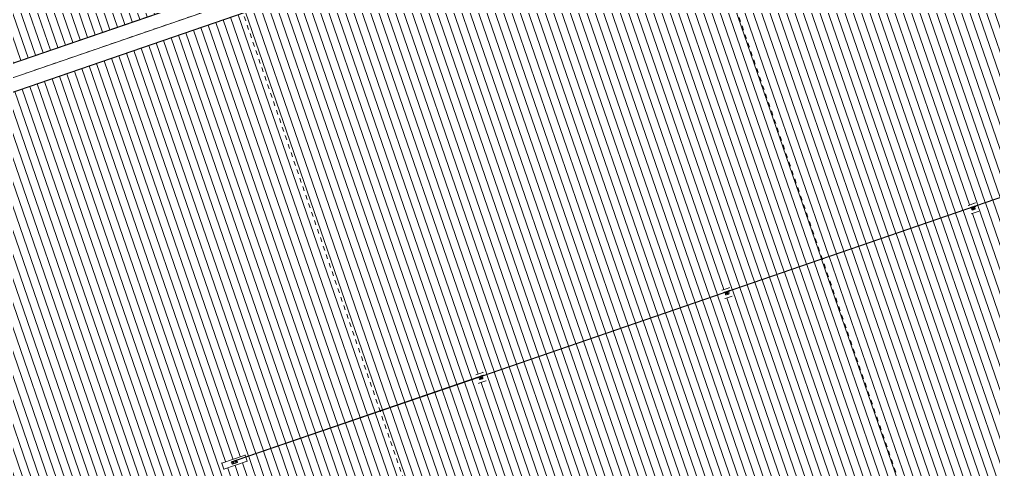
# Model space of a CAD drawing. Header units: metres. Extents: x -2477 to -2336, y 3945 to 4052.
# Drawn here: x -2448.5 to -2426.84, y 3969.1 to 3979.11 of the extents above; entities that cross this region are included whole.
import ezdxf

# ---------------------------------------------------------------- set-up
doc = ezdxf.new("R2010")
doc.units = ezdxf.units.M
doc.linetypes.add('Grid Line', pattern=[0.021, 0.012, -0.003, 0.003, -0.003])
for name, color, linetype, lineweight in [('A-ROOF', 132, 'Continuous', 5), ('A-ROOF-PATT', 132, 'Continuous', 5), ('Q-SPCQ', 91, 'Continuous', 5), ('S-GRID', 1, 'Continuous', 5)]:
    doc.layers.add(name, color=color, linetype=linetype, lineweight=lineweight)

# ---------------------------------------------------------------- blocks, each defined once
blk = doc.blocks.new('Static Line_Sayfa_Metal Deck_Pan Mount - Up to 15 _ pitch - Max 2 Users-1845874-ROOF - Part A')
at = {"layer": 'Q-SPCQ'}
for p, q in [((-2350.648, 4001.334), (-2438.25, 3971.17)), ((-2438.248, 3971.163), (-2350.645, 4001.327)), ((-2427.403, 3974.973), (-2427.399, 3974.973)), ((-2427.398, 3974.974), (-2427.401, 3974.974)), ((-2427.398, 3974.973), (-2427.241, 3975.027)), ((-2427.243, 3975.027), (-2427.397, 3974.974)), ((-2427.239, 3975.029), (-2427.242, 3975.027)), ((-2427.24, 3975.028), (-2427.237, 3975.03)), ((-2427.362, 3974.922), (-2427.366, 3974.92)), ((-2427.366, 3974.919), (-2427.366, 3974.92)), ((-2427.364, 3974.914), (-2427.366, 3974.92)), ((-2427.363, 3974.91), (-2427.364, 3974.914)), ((-2427.363, 3974.91), (-2427.358, 3974.91)), ((-2427.24, 3974.964), (-2427.36, 3974.923)), ((-2427.356, 3974.911), (-2427.236, 3974.952)), ((-2427.263, 3974.958), (-2427.338, 3974.932)), ((-2427.338, 3974.931), (-2427.338, 3974.932)), ((-2427.338, 3974.932), (-2427.338, 3974.93)), ((-2427.338, 3974.931), (-2427.338, 3974.931)), ((-2427.334, 3974.785), (-2427.338, 3974.785)), ((-2427.32, 3974.879), (-2427.334, 3974.919)), ((-2427.177, 3974.839), (-2427.333, 3974.785)), ((-2427.32, 3974.879), (-2427.32, 3974.879)), ((-2427.306, 3974.899), (-2427.306, 3974.899)), ((-2427.301, 3974.87), (-2427.254, 3974.886)), ((-2427.298, 3974.902), (-2427.298, 3974.901)), ((-2427.296, 3974.902), (-2427.296, 3974.902)), ((-2427.278, 3974.908), (-2427.278, 3974.908)), ((-2427.276, 3974.909), (-2427.276, 3974.909)), ((-2427.268, 3974.912), (-2427.268, 3974.912)), ((-2427.262, 3974.956), (-2427.263, 3974.958)), ((-2427.263, 3974.958), (-2427.263, 3974.958)), ((-2427.258, 3974.945), (-2427.245, 3974.905)), ((-2427.234, 3974.965), (-2427.238, 3974.965)), ((-2427.234, 3974.965), (-2427.232, 3974.96)), ((-2427.234, 3974.965), (-2427.233, 3974.965)), ((-2427.234, 3974.953), (-2427.23, 3974.955)), ((-2427.232, 3974.96), (-2427.23, 3974.955)), ((-2427.173, 3974.842), (-2427.176, 3974.839)), ((-2432.878, 3973.088), (-2432.874, 3973.088)), ((-2432.873, 3973.089), (-2432.876, 3973.089)), ((-2432.873, 3973.088), (-2432.716, 3973.142)), ((-2432.718, 3973.142), (-2432.872, 3973.089)), ((-2432.837, 3973.037), (-2432.841, 3973.034)), ((-2432.841, 3973.034), (-2432.841, 3973.034)), ((-2432.839, 3973.029), (-2432.841, 3973.034)), ((-2432.838, 3973.024), (-2432.839, 3973.029)), ((-2432.838, 3973.024), (-2432.833, 3973.025)), ((-2432.715, 3973.079), (-2432.835, 3973.038)), ((-2432.831, 3973.025), (-2432.711, 3973.067)), ((-2432.738, 3973.073), (-2432.813, 3973.046)), ((-2432.813, 3973.046), (-2432.813, 3973.046)), ((-2432.813, 3973.046), (-2432.813, 3973.045)), ((-2432.795, 3972.994), (-2432.809, 3973.034)), ((-2432.753, 3973.023), (-2432.753, 3973.023)), ((-2432.751, 3973.024), (-2432.751, 3973.024)), ((-2432.743, 3973.027), (-2432.743, 3973.027)), ((-2432.737, 3973.071), (-2432.738, 3973.072)), ((-2432.738, 3973.072), (-2432.738, 3973.072)), ((-2432.733, 3973.06), (-2432.72, 3973.02)), ((-2432.714, 3973.144), (-2432.717, 3973.142)), ((-2432.715, 3973.143), (-2432.712, 3973.145)), ((-2432.709, 3973.08), (-2432.713, 3973.079)), ((-2432.709, 3973.08), (-2432.707, 3973.075)), ((-2432.709, 3973.08), (-2432.708, 3973.079)), ((-2432.709, 3973.068), (-2432.705, 3973.07)), ((-2432.707, 3973.075), (-2432.705, 3973.07)), ((-2432.809, 3972.9), (-2432.813, 3972.9)), ((-2432.652, 3972.954), (-2432.808, 3972.9)), ((-2432.795, 3972.994), (-2432.795, 3972.994)), ((-2432.781, 3973.014), (-2432.781, 3973.014)), ((-2432.776, 3972.984), (-2432.729, 3973.001)), ((-2432.773, 3973.017), (-2432.773, 3973.016)), ((-2432.771, 3973.017), (-2432.771, 3973.016)), ((-2432.648, 3972.957), (-2432.651, 3972.954)), ((-2438.249, 3971.171), (-2443.68, 3969.303)), ((-2443.677, 3969.295), (-2438.247, 3971.163)), ((-2438.353, 3971.203), (-2438.349, 3971.203)), ((-2438.348, 3971.203), (-2438.351, 3971.203)), ((-2438.348, 3971.203), (-2438.191, 3971.257)), ((-2438.193, 3971.257), (-2438.347, 3971.204)), ((-2438.312, 3971.151), (-2438.316, 3971.149)), ((-2438.316, 3971.149), (-2438.316, 3971.149)), ((-2438.314, 3971.144), (-2438.316, 3971.149)), ((-2438.313, 3971.141), (-2438.314, 3971.144)), ((-2438.313, 3971.139), (-2438.308, 3971.14)), ((-2438.313, 3971.139), (-2438.313, 3971.14)), ((-2438.19, 3971.194), (-2438.31, 3971.152)), ((-2438.306, 3971.14), (-2438.186, 3971.181)), ((-2438.213, 3971.187), (-2438.288, 3971.161)), ((-2438.288, 3971.161), (-2438.288, 3971.161)), ((-2438.288, 3971.161), (-2438.288, 3971.16)), ((-2438.27, 3971.108), (-2438.284, 3971.148)), ((-2438.27, 3971.109), (-2438.27, 3971.108)), ((-2438.256, 3971.129), (-2438.256, 3971.129)), ((-2438.251, 3971.099), (-2438.204, 3971.115)), ((-2438.248, 3971.131), (-2438.248, 3971.131)), ((-2438.246, 3971.131), (-2438.246, 3971.131)), ((-2438.228, 3971.138), (-2438.228, 3971.138)), ((-2438.226, 3971.138), (-2438.226, 3971.139)), ((-2438.218, 3971.142), (-2438.218, 3971.142)), ((-2438.212, 3971.186), (-2438.213, 3971.187)), ((-2438.213, 3971.187), (-2438.213, 3971.187)), ((-2438.208, 3971.174), (-2438.195, 3971.134)), ((-2438.189, 3971.259), (-2438.192, 3971.257)), ((-2438.191, 3971.257), (-2438.187, 3971.26)), ((-2438.184, 3971.195), (-2438.188, 3971.194)), ((-2438.184, 3971.195), (-2438.182, 3971.189)), ((-2438.184, 3971.195), (-2438.183, 3971.194)), ((-2438.184, 3971.182), (-2438.18, 3971.185)), ((-2438.182, 3971.189), (-2438.18, 3971.185)), ((-2438.123, 3971.071), (-2438.126, 3971.069)), ((-2438.284, 3971.014), (-2438.288, 3971.014)), ((-2438.127, 3971.069), (-2438.283, 3971.015)), ((-2443.479, 3969.42), (-2444.001, 3969.241)), ((-2443.481, 3969.427), (-2443.479, 3969.42)), ((-2443.479, 3969.42), (-2443.464, 3969.377)), ((-2443.461, 3969.37), (-2443.432, 3969.284)), ((-2444.001, 3969.241), (-2444.003, 3969.247)), ((-2443.954, 3969.104), (-2444.001, 3969.241)), ((-2443.432, 3969.284), (-2443.954, 3969.104)), ((-2443.664, 3969.311), (-2443.787, 3969.269)), ((-2443.787, 3969.269), (-2443.787, 3969.268)), ((-2443.787, 3969.269), (-2443.786, 3969.264)), ((-2443.786, 3969.264), (-2443.786, 3969.264)), ((-2443.786, 3969.264), (-2443.785, 3969.261)), ((-2443.785, 3969.261), (-2443.778, 3969.241)), ((-2443.778, 3969.27), (-2443.686, 3969.297)), ((-2443.778, 3969.241), (-2443.77, 3969.217)), ((-2443.685, 3969.293), (-2443.776, 3969.266)), ((-2443.77, 3969.218), (-2443.77, 3969.217)), ((-2443.763, 3969.214), (-2443.707, 3969.234)), ((-2443.757, 3969.248), (-2443.757, 3969.247)), ((-2443.732, 3969.255), (-2443.732, 3969.256)), ((-2443.707, 3969.234), (-2443.65, 3969.253)), ((-2443.7, 3969.267), (-2443.7, 3969.266)), ((-2443.68, 3969.303), (-2443.68, 3969.303)), ((-2443.68, 3969.302), (-2443.68, 3969.301)), ((-2443.68, 3969.302), (-2443.679, 3969.3)), ((-2443.675, 3969.275), (-2443.676, 3969.276)), ((-2443.663, 3969.308), (-2443.664, 3969.311)), ((-2443.661, 3969.302), (-2443.663, 3969.307)), ((-2443.655, 3969.283), (-2443.661, 3969.301)), ((-2443.647, 3969.259), (-2443.655, 3969.283)), ((-2443.432, 3969.284), (-2443.431, 3969.28)), ((-2443.952, 3969.1), (-2443.954, 3969.104))]:
    blk.add_line(p, q, dxfattribs=at)
at = {"layer": 'Q-SPCQ', "flags": 128}
for points in [[(-2427.362, 3974.922), (-2427.362, 3974.922), (-2427.362, 3974.922), (-2427.361, 3974.922), (-2427.361, 3974.923), (-2427.36, 3974.923), (-2427.36, 3974.923)], [(-2427.356, 3974.911), (-2427.356, 3974.91), (-2427.357, 3974.91), (-2427.357, 3974.91), (-2427.357, 3974.91), (-2427.358, 3974.91), (-2427.358, 3974.91)], [(-2427.298, 3974.901), (-2427.298, 3974.901), (-2427.298, 3974.9), (-2427.298, 3974.9), (-2427.297, 3974.9), (-2427.297, 3974.899), (-2427.297, 3974.899), (-2427.297, 3974.898), (-2427.296, 3974.898), (-2427.296, 3974.898), (-2427.296, 3974.897), (-2427.295, 3974.897), (-2427.295, 3974.897), (-2427.295, 3974.896), (-2427.294, 3974.896), (-2427.294, 3974.896), (-2427.294, 3974.895), (-2427.293, 3974.895), (-2427.293, 3974.895), (-2427.292, 3974.895), (-2427.292, 3974.894), (-2427.292, 3974.894), (-2427.291, 3974.894), (-2427.291, 3974.894), (-2427.29, 3974.894), (-2427.29, 3974.894), (-2427.289, 3974.894), (-2427.289, 3974.893), (-2427.288, 3974.893), (-2427.288, 3974.893), (-2427.287, 3974.893), (-2427.287, 3974.893), (-2427.286, 3974.893), (-2427.286, 3974.893), (-2427.286, 3974.893), (-2427.285, 3974.893), (-2427.285, 3974.894), (-2427.284, 3974.894), (-2427.284, 3974.894), (-2427.283, 3974.894), (-2427.283, 3974.894)], [(-2427.296, 3974.902), (-2427.296, 3974.901), (-2427.296, 3974.901), (-2427.296, 3974.901), (-2427.295, 3974.9), (-2427.295, 3974.9), (-2427.295, 3974.9), (-2427.295, 3974.899), (-2427.295, 3974.899), (-2427.294, 3974.899), (-2427.294, 3974.898), (-2427.294, 3974.898), (-2427.294, 3974.898), (-2427.293, 3974.897), (-2427.293, 3974.897), (-2427.293, 3974.897), (-2427.292, 3974.897), (-2427.292, 3974.897), (-2427.292, 3974.896), (-2427.291, 3974.896), (-2427.291, 3974.896), (-2427.291, 3974.896), (-2427.29, 3974.896), (-2427.29, 3974.896), (-2427.289, 3974.895), (-2427.289, 3974.895), (-2427.289, 3974.895), (-2427.288, 3974.895), (-2427.288, 3974.895), (-2427.288, 3974.895), (-2427.287, 3974.895), (-2427.287, 3974.895), (-2427.286, 3974.895), (-2427.286, 3974.895), (-2427.286, 3974.895), (-2427.285, 3974.895), (-2427.285, 3974.895), (-2427.285, 3974.895), (-2427.284, 3974.895), (-2427.284, 3974.896), (-2427.284, 3974.896)], [(-2427.284, 3974.896), (-2427.283, 3974.896), (-2427.283, 3974.896), (-2427.283, 3974.896), (-2427.282, 3974.896), (-2427.282, 3974.896), (-2427.282, 3974.897), (-2427.281, 3974.897), (-2427.281, 3974.897), (-2427.281, 3974.897), (-2427.28, 3974.898), (-2427.28, 3974.898), (-2427.28, 3974.898), (-2427.28, 3974.898), (-2427.279, 3974.899), (-2427.279, 3974.899), (-2427.279, 3974.899), (-2427.279, 3974.9), (-2427.278, 3974.9), (-2427.278, 3974.9), (-2427.278, 3974.901), (-2427.278, 3974.901), (-2427.278, 3974.901), (-2427.278, 3974.902), (-2427.278, 3974.902), (-2427.277, 3974.902), (-2427.277, 3974.903), (-2427.277, 3974.903), (-2427.277, 3974.904), (-2427.277, 3974.904), (-2427.277, 3974.904), (-2427.277, 3974.905), (-2427.277, 3974.905), (-2427.277, 3974.906), (-2427.277, 3974.906), (-2427.277, 3974.906), (-2427.277, 3974.907), (-2427.277, 3974.907), (-2427.278, 3974.907), (-2427.278, 3974.908), (-2427.278, 3974.908)], [(-2427.283, 3974.894), (-2427.283, 3974.894), (-2427.282, 3974.894), (-2427.282, 3974.895), (-2427.281, 3974.895), (-2427.281, 3974.895), (-2427.281, 3974.895), (-2427.28, 3974.895), (-2427.28, 3974.896), (-2427.279, 3974.896), (-2427.279, 3974.896), (-2427.279, 3974.897), (-2427.278, 3974.897), (-2427.278, 3974.897), (-2427.278, 3974.898), (-2427.278, 3974.898), (-2427.277, 3974.898), (-2427.277, 3974.899), (-2427.277, 3974.899), (-2427.277, 3974.9), (-2427.276, 3974.9), (-2427.276, 3974.901), (-2427.276, 3974.901), (-2427.276, 3974.901), (-2427.276, 3974.902), (-2427.276, 3974.902), (-2427.275, 3974.903), (-2427.275, 3974.903), (-2427.275, 3974.904), (-2427.275, 3974.904), (-2427.275, 3974.905), (-2427.275, 3974.905), (-2427.275, 3974.906), (-2427.275, 3974.906), (-2427.275, 3974.906), (-2427.275, 3974.907), (-2427.275, 3974.907), (-2427.276, 3974.908), (-2427.276, 3974.908), (-2427.276, 3974.909), (-2427.276, 3974.909)], [(-2427.24, 3974.964), (-2427.24, 3974.964), (-2427.239, 3974.964), (-2427.239, 3974.964), (-2427.239, 3974.965), (-2427.238, 3974.965), (-2427.238, 3974.965)], [(-2427.234, 3974.953), (-2427.234, 3974.953), (-2427.235, 3974.952), (-2427.235, 3974.952), (-2427.235, 3974.952), (-2427.236, 3974.952), (-2427.236, 3974.952)], [(-2432.837, 3973.037), (-2432.837, 3973.037), (-2432.837, 3973.037), (-2432.836, 3973.037), (-2432.836, 3973.037), (-2432.835, 3973.038), (-2432.835, 3973.038)], [(-2432.831, 3973.025), (-2432.831, 3973.025), (-2432.832, 3973.025), (-2432.832, 3973.025), (-2432.832, 3973.025), (-2432.833, 3973.025), (-2432.833, 3973.025)], [(-2432.759, 3973.01), (-2432.758, 3973.011), (-2432.758, 3973.011), (-2432.758, 3973.011), (-2432.757, 3973.011), (-2432.757, 3973.011), (-2432.757, 3973.011), (-2432.756, 3973.012), (-2432.756, 3973.012), (-2432.756, 3973.012), (-2432.755, 3973.012), (-2432.755, 3973.013), (-2432.755, 3973.013), (-2432.755, 3973.013), (-2432.754, 3973.013), (-2432.754, 3973.014), (-2432.754, 3973.014), (-2432.754, 3973.014), (-2432.753, 3973.015), (-2432.753, 3973.015), (-2432.753, 3973.015), (-2432.753, 3973.016), (-2432.753, 3973.016), (-2432.753, 3973.017), (-2432.753, 3973.017), (-2432.752, 3973.017), (-2432.752, 3973.018), (-2432.752, 3973.018), (-2432.752, 3973.018), (-2432.752, 3973.019), (-2432.752, 3973.019), (-2432.752, 3973.02), (-2432.752, 3973.02), (-2432.752, 3973.02), (-2432.752, 3973.021), (-2432.752, 3973.021), (-2432.752, 3973.022), (-2432.752, 3973.022), (-2432.753, 3973.022), (-2432.753, 3973.023), (-2432.753, 3973.023)], [(-2432.758, 3973.009), (-2432.758, 3973.009), (-2432.757, 3973.009), (-2432.757, 3973.009), (-2432.756, 3973.01), (-2432.756, 3973.01), (-2432.756, 3973.01), (-2432.755, 3973.01), (-2432.755, 3973.011), (-2432.754, 3973.011), (-2432.754, 3973.011), (-2432.754, 3973.011), (-2432.753, 3973.012), (-2432.753, 3973.012), (-2432.753, 3973.013), (-2432.753, 3973.013), (-2432.752, 3973.013), (-2432.752, 3973.014), (-2432.752, 3973.014), (-2432.752, 3973.014), (-2432.751, 3973.015), (-2432.751, 3973.015), (-2432.751, 3973.016), (-2432.751, 3973.016), (-2432.751, 3973.017), (-2432.751, 3973.017), (-2432.75, 3973.018), (-2432.75, 3973.018), (-2432.75, 3973.018), (-2432.75, 3973.019), (-2432.75, 3973.019), (-2432.75, 3973.02), (-2432.75, 3973.02), (-2432.75, 3973.021), (-2432.75, 3973.021), (-2432.75, 3973.022), (-2432.75, 3973.022), (-2432.751, 3973.023), (-2432.751, 3973.023), (-2432.751, 3973.024), (-2432.751, 3973.024)], [(-2432.715, 3973.079), (-2432.715, 3973.079), (-2432.714, 3973.079), (-2432.714, 3973.079), (-2432.714, 3973.079), (-2432.713, 3973.079), (-2432.713, 3973.079)], [(-2432.709, 3973.068), (-2432.709, 3973.067), (-2432.71, 3973.067), (-2432.71, 3973.067), (-2432.71, 3973.067), (-2432.711, 3973.067), (-2432.711, 3973.067)], [(-2432.773, 3973.016), (-2432.773, 3973.016), (-2432.773, 3973.015), (-2432.773, 3973.015), (-2432.772, 3973.014), (-2432.772, 3973.014), (-2432.772, 3973.014), (-2432.772, 3973.013), (-2432.771, 3973.013), (-2432.771, 3973.012), (-2432.771, 3973.012), (-2432.77, 3973.012), (-2432.77, 3973.011), (-2432.77, 3973.011), (-2432.769, 3973.011), (-2432.769, 3973.01), (-2432.769, 3973.01), (-2432.768, 3973.01), (-2432.768, 3973.01), (-2432.767, 3973.009), (-2432.767, 3973.009), (-2432.767, 3973.009), (-2432.766, 3973.009), (-2432.766, 3973.009), (-2432.765, 3973.009), (-2432.765, 3973.008), (-2432.764, 3973.008), (-2432.764, 3973.008), (-2432.763, 3973.008), (-2432.763, 3973.008), (-2432.762, 3973.008), (-2432.762, 3973.008), (-2432.761, 3973.008), (-2432.761, 3973.008), (-2432.761, 3973.008), (-2432.76, 3973.008), (-2432.76, 3973.008), (-2432.759, 3973.008), (-2432.759, 3973.009), (-2432.758, 3973.009), (-2432.758, 3973.009)], [(-2432.771, 3973.016), (-2432.771, 3973.016), (-2432.771, 3973.016), (-2432.771, 3973.015), (-2432.77, 3973.015), (-2432.77, 3973.015), (-2432.77, 3973.014), (-2432.77, 3973.014), (-2432.77, 3973.014), (-2432.769, 3973.013), (-2432.769, 3973.013), (-2432.769, 3973.013), (-2432.769, 3973.013), (-2432.768, 3973.012), (-2432.768, 3973.012), (-2432.768, 3973.012), (-2432.767, 3973.012), (-2432.767, 3973.011), (-2432.767, 3973.011), (-2432.766, 3973.011), (-2432.766, 3973.011), (-2432.766, 3973.011), (-2432.765, 3973.01), (-2432.765, 3973.01), (-2432.765, 3973.01), (-2432.764, 3973.01), (-2432.764, 3973.01), (-2432.763, 3973.01), (-2432.763, 3973.01), (-2432.763, 3973.01), (-2432.762, 3973.01), (-2432.762, 3973.01), (-2432.761, 3973.01), (-2432.761, 3973.01), (-2432.761, 3973.01), (-2432.76, 3973.01), (-2432.76, 3973.01), (-2432.76, 3973.01), (-2432.759, 3973.01), (-2432.759, 3973.01), (-2432.759, 3973.01)], [(-2438.312, 3971.151), (-2438.312, 3971.152), (-2438.312, 3971.152), (-2438.311, 3971.152), (-2438.311, 3971.152), (-2438.31, 3971.152), (-2438.31, 3971.152)], [(-2438.306, 3971.14), (-2438.306, 3971.14), (-2438.307, 3971.14), (-2438.307, 3971.14), (-2438.307, 3971.14), (-2438.308, 3971.14), (-2438.308, 3971.14)], [(-2438.248, 3971.131), (-2438.248, 3971.13), (-2438.248, 3971.13), (-2438.248, 3971.13), (-2438.247, 3971.129), (-2438.247, 3971.129), (-2438.247, 3971.128), (-2438.247, 3971.128), (-2438.246, 3971.128), (-2438.246, 3971.127), (-2438.246, 3971.127), (-2438.245, 3971.126), (-2438.245, 3971.126), (-2438.245, 3971.126), (-2438.244, 3971.126), (-2438.244, 3971.125), (-2438.244, 3971.125), (-2438.243, 3971.125), (-2438.243, 3971.124), (-2438.242, 3971.124), (-2438.242, 3971.124), (-2438.242, 3971.124), (-2438.241, 3971.124), (-2438.241, 3971.124), (-2438.24, 3971.123), (-2438.24, 3971.123), (-2438.239, 3971.123), (-2438.239, 3971.123), (-2438.238, 3971.123), (-2438.238, 3971.123), (-2438.237, 3971.123), (-2438.237, 3971.123), (-2438.237, 3971.123), (-2438.236, 3971.123), (-2438.236, 3971.123), (-2438.235, 3971.123), (-2438.235, 3971.123), (-2438.234, 3971.123), (-2438.234, 3971.123), (-2438.233, 3971.124), (-2438.233, 3971.124)], [(-2438.246, 3971.131), (-2438.246, 3971.131), (-2438.246, 3971.131), (-2438.246, 3971.13), (-2438.245, 3971.13), (-2438.245, 3971.129), (-2438.245, 3971.129), (-2438.245, 3971.129), (-2438.245, 3971.128), (-2438.244, 3971.128), (-2438.244, 3971.128), (-2438.244, 3971.128), (-2438.244, 3971.127), (-2438.243, 3971.127), (-2438.243, 3971.127), (-2438.243, 3971.127), (-2438.242, 3971.126), (-2438.242, 3971.126), (-2438.242, 3971.126), (-2438.241, 3971.126), (-2438.241, 3971.126), (-2438.241, 3971.125), (-2438.24, 3971.125), (-2438.24, 3971.125), (-2438.24, 3971.125), (-2438.239, 3971.125), (-2438.239, 3971.125), (-2438.238, 3971.125), (-2438.238, 3971.125), (-2438.238, 3971.125), (-2438.237, 3971.125), (-2438.237, 3971.125), (-2438.236, 3971.125), (-2438.236, 3971.125), (-2438.236, 3971.125), (-2438.235, 3971.125), (-2438.235, 3971.125), (-2438.235, 3971.125), (-2438.234, 3971.125), (-2438.234, 3971.125), (-2438.234, 3971.125)], [(-2438.234, 3971.125), (-2438.233, 3971.125), (-2438.233, 3971.125), (-2438.233, 3971.126), (-2438.232, 3971.126), (-2438.232, 3971.126), (-2438.232, 3971.126), (-2438.231, 3971.126), (-2438.231, 3971.127), (-2438.231, 3971.127), (-2438.23, 3971.127), (-2438.23, 3971.127), (-2438.23, 3971.128), (-2438.23, 3971.128), (-2438.229, 3971.128), (-2438.229, 3971.129), (-2438.229, 3971.129), (-2438.229, 3971.129), (-2438.228, 3971.13), (-2438.228, 3971.13), (-2438.228, 3971.13), (-2438.228, 3971.131), (-2438.228, 3971.131), (-2438.228, 3971.131), (-2438.228, 3971.132), (-2438.227, 3971.132), (-2438.227, 3971.132), (-2438.227, 3971.133), (-2438.227, 3971.133), (-2438.227, 3971.134), (-2438.227, 3971.134), (-2438.227, 3971.134), (-2438.227, 3971.135), (-2438.227, 3971.135), (-2438.227, 3971.136), (-2438.227, 3971.136), (-2438.227, 3971.136), (-2438.227, 3971.137), (-2438.228, 3971.137), (-2438.228, 3971.137), (-2438.228, 3971.138)], [(-2438.233, 3971.124), (-2438.233, 3971.124), (-2438.232, 3971.124), (-2438.232, 3971.124), (-2438.231, 3971.124), (-2438.231, 3971.125), (-2438.231, 3971.125), (-2438.23, 3971.125), (-2438.23, 3971.125), (-2438.229, 3971.126), (-2438.229, 3971.126), (-2438.229, 3971.126), (-2438.228, 3971.127), (-2438.228, 3971.127), (-2438.228, 3971.127), (-2438.228, 3971.128), (-2438.227, 3971.128), (-2438.227, 3971.128), (-2438.227, 3971.129), (-2438.227, 3971.129), (-2438.226, 3971.13), (-2438.226, 3971.13), (-2438.226, 3971.131), (-2438.226, 3971.131), (-2438.226, 3971.131), (-2438.226, 3971.132), (-2438.225, 3971.132), (-2438.225, 3971.133), (-2438.225, 3971.133), (-2438.225, 3971.134), (-2438.225, 3971.134), (-2438.225, 3971.135), (-2438.225, 3971.135), (-2438.225, 3971.136), (-2438.225, 3971.136), (-2438.225, 3971.137), (-2438.225, 3971.137), (-2438.226, 3971.137), (-2438.226, 3971.138), (-2438.226, 3971.138), (-2438.226, 3971.138)], [(-2438.19, 3971.194), (-2438.19, 3971.194), (-2438.19, 3971.194), (-2438.189, 3971.194), (-2438.189, 3971.194), (-2438.188, 3971.194), (-2438.188, 3971.194)], [(-2438.184, 3971.182), (-2438.184, 3971.182), (-2438.185, 3971.182), (-2438.185, 3971.182), (-2438.185, 3971.182), (-2438.186, 3971.182), (-2438.186, 3971.181)], [(-2443.757, 3969.247), (-2443.756, 3969.246), (-2443.756, 3969.246), (-2443.756, 3969.245), (-2443.756, 3969.245), (-2443.756, 3969.245), (-2443.755, 3969.244), (-2443.755, 3969.244), (-2443.755, 3969.243), (-2443.754, 3969.243), (-2443.754, 3969.242), (-2443.754, 3969.242), (-2443.753, 3969.242), (-2443.753, 3969.241), (-2443.752, 3969.241), (-2443.752, 3969.241), (-2443.752, 3969.24), (-2443.751, 3969.24), (-2443.751, 3969.24), (-2443.75, 3969.24), (-2443.75, 3969.239), (-2443.749, 3969.239), (-2443.749, 3969.239), (-2443.748, 3969.239), (-2443.748, 3969.239), (-2443.747, 3969.239), (-2443.747, 3969.238), (-2443.746, 3969.238), (-2443.746, 3969.238), (-2443.745, 3969.238), (-2443.745, 3969.238), (-2443.744, 3969.238), (-2443.744, 3969.238), (-2443.743, 3969.238), (-2443.743, 3969.238), (-2443.742, 3969.238), (-2443.742, 3969.238), (-2443.741, 3969.239), (-2443.741, 3969.239), (-2443.74, 3969.239), (-2443.74, 3969.239), (-2443.739, 3969.239), (-2443.739, 3969.239), (-2443.738, 3969.24), (-2443.738, 3969.24), (-2443.737, 3969.24), (-2443.737, 3969.24), (-2443.737, 3969.241), (-2443.736, 3969.241), (-2443.736, 3969.241), (-2443.735, 3969.242), (-2443.735, 3969.242), (-2443.735, 3969.242), (-2443.734, 3969.243), (-2443.734, 3969.243), (-2443.734, 3969.244), (-2443.733, 3969.244), (-2443.733, 3969.245), (-2443.733, 3969.245), (-2443.733, 3969.245), (-2443.732, 3969.246), (-2443.732, 3969.246), (-2443.732, 3969.247), (-2443.732, 3969.247), (-2443.732, 3969.248), (-2443.732, 3969.248), (-2443.731, 3969.249), (-2443.731, 3969.249), (-2443.731, 3969.25), (-2443.731, 3969.25), (-2443.731, 3969.251), (-2443.731, 3969.252), (-2443.731, 3969.252), (-2443.731, 3969.253), (-2443.731, 3969.253), (-2443.732, 3969.254), (-2443.732, 3969.254), (-2443.732, 3969.255), (-2443.732, 3969.255), (-2443.732, 3969.255)], [(-2443.7, 3969.266), (-2443.7, 3969.266), (-2443.699, 3969.265), (-2443.699, 3969.265), (-2443.699, 3969.265), (-2443.699, 3969.264), (-2443.699, 3969.264), (-2443.698, 3969.263), (-2443.698, 3969.263), (-2443.698, 3969.262), (-2443.697, 3969.262), (-2443.697, 3969.262), (-2443.697, 3969.261), (-2443.696, 3969.261), (-2443.696, 3969.261), (-2443.695, 3969.26), (-2443.695, 3969.26), (-2443.694, 3969.26), (-2443.694, 3969.259), (-2443.694, 3969.259), (-2443.693, 3969.259), (-2443.693, 3969.259), (-2443.692, 3969.259), (-2443.692, 3969.258), (-2443.691, 3969.258), (-2443.691, 3969.258), (-2443.69, 3969.258), (-2443.69, 3969.258), (-2443.689, 3969.258), (-2443.689, 3969.258), (-2443.688, 3969.258), (-2443.688, 3969.258), (-2443.687, 3969.258), (-2443.687, 3969.258), (-2443.686, 3969.258), (-2443.686, 3969.258), (-2443.685, 3969.258), (-2443.684, 3969.258), (-2443.684, 3969.258), (-2443.683, 3969.258), (-2443.683, 3969.259), (-2443.683, 3969.259), (-2443.682, 3969.259), (-2443.682, 3969.259), (-2443.681, 3969.259), (-2443.681, 3969.26), (-2443.68, 3969.26), (-2443.68, 3969.26), (-2443.679, 3969.261), (-2443.679, 3969.261), (-2443.679, 3969.261), (-2443.678, 3969.262), (-2443.678, 3969.262), (-2443.678, 3969.262), (-2443.677, 3969.263), (-2443.677, 3969.263), (-2443.677, 3969.264), (-2443.676, 3969.264), (-2443.676, 3969.265), (-2443.676, 3969.265), (-2443.676, 3969.265), (-2443.675, 3969.266), (-2443.675, 3969.266), (-2443.675, 3969.267), (-2443.675, 3969.267), (-2443.675, 3969.268), (-2443.675, 3969.268), (-2443.675, 3969.269), (-2443.675, 3969.269), (-2443.675, 3969.27), (-2443.675, 3969.271), (-2443.675, 3969.271), (-2443.675, 3969.272), (-2443.675, 3969.272), (-2443.675, 3969.273), (-2443.675, 3969.273), (-2443.675, 3969.274), (-2443.675, 3969.274), (-2443.675, 3969.275), (-2443.675, 3969.275)]]:
    blk.add_lwpolyline(points, dxfattribs=at)
at = {"layer": 'Q-SPCQ'}
for centre, major_axis, ratio, start_param, end_param in [((-2427.398, 3974.973), (0.000946, 0.000326), 0.087156, 3.393753, 4.71239), ((-2427.397, 3974.974), (0.000946, 0.000326), 0.087156, 3.393753, 3.833298), ((-2427.397, 3974.974), (0.000946, 0.000326), 0.087156, 4.492617, 4.71239), ((-2427.243, 3975.027), (0.000946, 0.000326), 0.087156, 4.71239, 4.932162), ((-2427.243, 3975.027), (0.000946, 0.000326), 0.087156, 5.591481, 6.031026), ((-2427.241, 3975.027), (0.000946, 0.000326), 0.087156, 4.71239, 6.031026), ((-2427.397, 3974.908), (0.0662, 0.0228), 0.087156, 0.229392, 0.458783), ((-2427.333, 3974.785), (0.000946, 0.000326), 0.087156, 3.393753, 4.71239), ((-2427.306, 3974.884), (0.0142, 0.0049), 0.996195, 3.141593, 4.712382), ((-2427.306, 3974.884), (0.0142, 0.0049), 0.996195, 3.403385, 4.14751), ((-2427.287, 3974.906), (0.0188, 0.0065), 0.996195, 1.570789, 3.141586), ((-2427.287, 3974.906), (0.0188, 0.0065), 0.996195, 1.570789, 3.141586), ((-2427.287, 3974.906), (0.0188, 0.0065), 0.996195, 3.141593, 4.712382), ((-2427.287, 3974.906), (0.0111, 0.0038), 0.996195, 1.570789, 3.141586), ((-2427.287, 3974.906), (0.0111, 0.0038), 0.996195, 3.141593, 4.712382), ((-2427.287, 3974.906), (0.0188, 0.0065), 0.996195, 0, 1.570789), ((-2427.287, 3974.906), (0.0188, 0.0065), 0.996195, 0, 1.570789), ((-2427.287, 3974.906), (0.0111, 0.0038), 0.996195, 0, 1.570789), ((-2427.287, 3974.906), (0.0111, 0.0038), 0.996195, 4.712382, 6.283178), ((-2427.287, 3974.906), (0.0188, 0.0065), 0.996195, 4.712382, 6.283178), ((-2427.202, 3974.975), (0.0662, 0.0228), 0.087156, 2.68281, 2.912202), ((-2427.259, 3974.9), (0.0142, 0.0049), 0.996195, 4.712382, 6.283178), ((-2427.259, 3974.9), (0.0142, 0.0049), 0.996195, 5.565, 5.954159), ((-2427.177, 3974.839), (0.000946, 0.000326), 0.087156, 4.71239, 6.031026), ((-2432.873, 3973.088), (0.000946, 0.000326), 0.087156, 3.393753, 4.71239), ((-2432.872, 3973.089), (0.000946, 0.000326), 0.087156, 3.393753, 3.833298), ((-2432.872, 3973.089), (0.000946, 0.000326), 0.087156, 4.492617, 4.71239), ((-2432.872, 3973.023), (0.0662, 0.0228), 0.087156, 0.229392, 0.458783), ((-2432.762, 3973.021), (0.0188, 0.0065), 0.996195, 1.570789, 3.141586), ((-2432.762, 3973.02), (0.0188, 0.0065), 0.996195, 1.570789, 3.141586), ((-2432.762, 3973.02), (0.0111, 0.0038), 0.996195, 1.570789, 3.141586), ((-2432.762, 3973.021), (0.0188, 0.0065), 0.996195, 0, 1.570789), ((-2432.762, 3973.02), (0.0188, 0.0065), 0.996195, 0, 1.570789), ((-2432.762, 3973.02), (0.0111, 0.0038), 0.996195, 0, 1.570789), ((-2432.762, 3973.02), (0.0111, 0.0038), 0.996195, 4.712382, 6.283178), ((-2432.762, 3973.02), (0.0188, 0.0065), 0.996195, 4.712382, 6.283178), ((-2432.677, 3973.09), (0.0662, 0.0228), 0.087156, 2.68281, 2.912202), ((-2432.718, 3973.142), (0.000946, 0.000326), 0.087156, 4.71239, 4.932162), ((-2432.718, 3973.142), (0.000946, 0.000326), 0.087156, 5.591481, 6.031026), ((-2432.716, 3973.142), (0.000946, 0.000326), 0.087156, 4.71239, 6.031026), ((-2432.808, 3972.9), (0.000946, 0.000326), 0.087156, 3.393753, 4.71239), ((-2432.781, 3972.998), (0.0142, 0.0049), 0.996195, 3.141593, 4.712382), ((-2432.781, 3972.999), (0.0142, 0.0049), 0.996195, 3.403385, 4.14751), ((-2432.762, 3973.02), (0.0188, 0.0065), 0.996195, 3.141593, 4.712382), ((-2432.762, 3973.02), (0.0111, 0.0038), 0.996195, 3.141593, 4.712382), ((-2432.734, 3973.015), (0.0142, 0.0049), 0.996195, 4.712382, 6.283178), ((-2432.734, 3973.015), (0.0142, 0.0049), 0.996195, 5.565, 5.954159), ((-2432.652, 3972.954), (0.000946, 0.000326), 0.087156, 4.71239, 6.031026), ((-2438.348, 3971.203), (0.000946, 0.000326), 0.087156, 3.393753, 4.71239), ((-2438.347, 3971.204), (0.000946, 0.000326), 0.087156, 3.393753, 3.833298), ((-2438.347, 3971.204), (0.000946, 0.000326), 0.087156, 4.492617, 4.71239), ((-2438.347, 3971.138), (0.0662, 0.0228), 0.087156, 0.229392, 0.458783), ((-2438.256, 3971.113), (0.0142, 0.0049), 0.996195, 3.141593, 4.712382), ((-2438.256, 3971.113), (0.0142, 0.0049), 0.996195, 3.403385, 4.14751), ((-2438.237, 3971.136), (0.0188, 0.0065), 0.996195, 1.570789, 3.141586), ((-2438.237, 3971.135), (0.0188, 0.0065), 0.996195, 1.570789, 3.141586), ((-2438.237, 3971.135), (0.0188, 0.0065), 0.996195, 3.141593, 4.712382), ((-2438.237, 3971.135), (0.0111, 0.0038), 0.996195, 1.570789, 3.141586), ((-2438.237, 3971.135), (0.0111, 0.0038), 0.996195, 3.141593, 4.712382), ((-2438.237, 3971.136), (0.0188, 0.0065), 0.996195, 0, 1.570789), ((-2438.237, 3971.135), (0.0188, 0.0065), 0.996195, 0, 1.570789), ((-2438.237, 3971.135), (0.0111, 0.0038), 0.996195, 0, 1.570789), ((-2438.237, 3971.135), (0.0111, 0.0038), 0.996195, 4.712382, 6.283178), ((-2438.237, 3971.135), (0.0188, 0.0065), 0.996195, 4.712382, 6.283178), ((-2438.153, 3971.205), (0.0662, 0.0228), 0.087156, 2.68281, 2.912202), ((-2438.209, 3971.13), (0.0142, 0.0049), 0.996195, 4.712382, 6.283178), ((-2438.209, 3971.13), (0.0142, 0.0049), 0.996195, 5.565, 5.954159), ((-2438.193, 3971.257), (0.000946, 0.000326), 0.087156, 4.71239, 4.932162), ((-2438.193, 3971.257), (0.000946, 0.000326), 0.087156, 5.591481, 6.031026), ((-2438.191, 3971.257), (0.000946, 0.000326), 0.087156, 4.71239, 6.031026), ((-2438.283, 3971.015), (0.000946, 0.000326), 0.087156, 3.393753, 4.71239), ((-2438.127, 3971.069), (0.000946, 0.000326), 0.087156, 4.71239, 6.031026), ((-2443.771, 3969.274), (0.0165, 0.0057), 0.087156, 3.141593, 4.258604), ((-2443.769, 3969.269), (0.0165, 0.0057), 0.087156, 3.141593, 4.258604), ((-2443.765, 3969.219), (0.00473, 0.00163), 0.996195, 3.141593, 4.712382), ((-2443.745, 3969.252), (0.0123, 0.0042), 0.996195, 0, 3.141586), ((-2443.745, 3969.252), (0.0123, 0.0042), 0.996195, 3.141593, 6.283178), ((-2443.688, 3969.272), (0.0123, 0.0042), 0.996195, 0, 3.141586), ((-2443.688, 3969.272), (0.0123, 0.0042), 0.996195, 3.141593, 6.283178), ((-2443.68, 3969.301), (0.00709, 0.00244), 0.087156, 0.000001, 3.141593), ((-2443.68, 3969.301), (0.00709, 0.00244), 0.087156, 3.141593, 4.188791), ((-2443.68, 3969.301), (0.0165, 0.0057), 0.087156, 4.258604, 6.030113), ((-2443.678, 3969.296), (0.0165, 0.0057), 0.087156, 4.258604, 6.030113), ((-2443.678, 3969.296), (0.00709, 0.00244), 0.087156, 2.356195, 2.879794), ((-2443.678, 3969.296), (0.00709, 0.00244), 0.087156, 3.403393, 3.926991), ((-2443.68, 3969.301), (0.00709, 0.00244), 0.087156, 4.45059, 5.759587), ((-2443.678, 3969.296), (0.00709, 0.00244), 0.087156, 4.974189, 6.021387), ((-2443.68, 3969.301), (0.00709, 0.00244), 0.087156, 6.021387, 6.283185), ((-2443.651, 3969.258), (0.00473, 0.00163), 0.996195, 4.712382, 6.283178)]:
    blk.add_ellipse(centre, major_axis=major_axis, ratio=ratio, start_param=start_param, end_param=end_param, dxfattribs=at)
blk = doc.blocks.new('Ridge Capping - Ridge Capping-1882401-ROOF - Part A')
at = {"layer": 'A-ROOF'}
for p, q in [((-2347.947, 4012.804), (-2452.826, 3976.69)), ((-2347.954, 4012.81), (-2452.82, 3976.701)), ((-2452.729, 3976.407), (-2347.725, 4012.564)), ((-2347.626, 4012.281), (-2452.631, 3976.124)), ((-2347.624, 4012.274), (-2452.621, 3976.12))]:
    blk.add_line(p, q, dxfattribs=at)

msp = doc.modelspace()

# ---------------------------------------------------------------- hatches: boundary and pattern name
at = {"layer": 'A-ROOF-PATT'}
h = msp.add_hatch(dxfattribs=at)
h.set_pattern_fill('FP_3', color=256, style=0, pattern_type=2)
h.set_pattern_definition([(289, (-11.344, 32.944), (0.165465751, 0.056974427), [])])
h.paths.add_polyline_path([(-2452.821, 3976.7), (-2347.954, 4012.81), (-2353.849, 4029.929), (-2353.842, 4029.932), (-2354.291, 4031.234), (-2459.175, 3995.119), (-2453.039, 3977.33)])
h.paths.add_polyline_path([(-2449.674, 3987.384), (-2449.671, 3987.386), (-2449.671, 3987.385)])
h.paths.add_polyline_path([(-2448.824, 3987.677), (-2448.821, 3987.679), (-2448.822, 3987.678)])
h.paths.add_polyline_path([(-2448.314, 3987.853), (-2448.312, 3987.855), (-2448.312, 3987.854)])
h.paths.add_polyline_path([(-2356.499, 4019.469), (-2356.496, 4019.471), (-2356.496, 4019.47)])
h.paths.add_polyline_path([(-2355.649, 4019.761), (-2355.646, 4019.764), (-2355.646, 4019.763)])
h.paths.add_polyline_path([(-2355.139, 4019.937), (-2355.136, 4019.939), (-2355.136, 4019.938)])
h.paths.add_polyline_path([(-2352.023, 4021.002), (-2352.031, 4021), (-2352.024, 4021.001)])
h.paths.add_polyline_path([(-2353.553, 4020.475), (-2353.561, 4020.474), (-2353.554, 4020.475)])
h.paths.add_polyline_path([(-2445.199, 3988.919), (-2445.207, 3988.918), (-2445.201, 3988.919)])
h.paths.add_polyline_path([(-2446.729, 3988.392), (-2446.737, 3988.39), (-2446.73, 3988.392)])
h.paths.add_polyline_path([(-2450.335, 3987.035), (-2450.384, 3987.183), (-2449.864, 3987.362), (-2449.85, 3987.324), (-2449.703, 3987.375), (-2449.427, 3987.47), (-2449.421, 3987.473), (-2444.712, 3989.097), (-2444.727, 3989.141), (-2444.723, 3989.141), (-2444.723, 3989.144), (-2444.565, 3989.198), (-2444.565, 3989.198), (-2444.561, 3989.198), (-2444.546, 3989.153), (-2439.228, 3990.984), (-2439.243, 3991.029), (-2439.239, 3991.029), (-2439.239, 3991.032), (-2439.082, 3991.086), (-2439.082, 3991.086), (-2439.078, 3991.086), (-2439.062, 3991.041), (-2433.744, 3992.872), (-2433.76, 3992.917), (-2433.756, 3992.918), (-2433.756, 3992.92), (-2433.598, 3992.974), (-2433.598, 3992.974), (-2433.594, 3992.974), (-2433.579, 3992.929), (-2428.261, 3994.76), (-2428.276, 3994.805), (-2428.272, 3994.806), (-2428.272, 3994.808), (-2428.114, 3994.862), (-2428.114, 3994.862), (-2428.11, 3994.862), (-2428.095, 3994.817), (-2422.777, 3996.649), (-2422.793, 3996.694), (-2422.789, 3996.694), (-2422.789, 3996.696), (-2422.631, 3996.75), (-2422.631, 3996.751), (-2422.627, 3996.75), (-2422.611, 3996.705), (-2417.293, 3998.537), (-2417.309, 3998.582), (-2417.305, 3998.582), (-2417.305, 3998.584), (-2417.147, 3998.638), (-2417.147, 3998.639), (-2417.143, 3998.638), (-2417.128, 3998.594), (-2411.81, 4000.425), (-2411.825, 4000.47), (-2411.822, 4000.47), (-2411.821, 4000.473), (-2411.664, 4000.527), (-2411.664, 4000.527), (-2411.66, 4000.527), (-2411.644, 4000.482), (-2406.327, 4002.314), (-2406.342, 4002.358), (-2406.338, 4002.358), (-2406.338, 4002.361), (-2406.18, 4002.415), (-2406.18, 4002.415), (-2406.176, 4002.415), (-2406.161, 4002.37), (-2400.843, 4004.201), (-2400.858, 4004.246), (-2400.854, 4004.247), (-2400.854, 4004.249), (-2400.697, 4004.303), (-2400.697, 4004.303), (-2400.693, 4004.303), (-2400.677, 4004.258), (-2395.359, 4006.089), (-2395.375, 4006.134), (-2395.371, 4006.135), (-2395.371, 4006.137), (-2395.213, 4006.191), (-2395.213, 4006.191), (-2395.209, 4006.191), (-2395.194, 4006.146), (-2389.876, 4007.978), (-2389.891, 4008.023), (-2389.887, 4008.023), (-2389.887, 4008.025), (-2389.729, 4008.079), (-2389.729, 4008.08), (-2389.725, 4008.079), (-2389.71, 4008.035), (-2384.392, 4009.866), (-2384.408, 4009.911), (-2384.404, 4009.911), (-2384.404, 4009.914), (-2384.246, 4009.968), (-2384.246, 4009.968), (-2384.242, 4009.968), (-2384.226, 4009.923), (-2378.908, 4011.754), (-2378.924, 4011.799), (-2378.92, 4011.799), (-2378.92, 4011.802), (-2378.762, 4011.856), (-2378.762, 4011.856), (-2378.758, 4011.856), (-2378.743, 4011.811), (-2373.425, 4013.642), (-2373.44, 4013.687), (-2373.437, 4013.688), (-2373.436, 4013.69), (-2373.279, 4013.744), (-2373.279, 4013.744), (-2373.275, 4013.744), (-2373.259, 4013.699), (-2367.941, 4015.53), (-2367.957, 4015.575), (-2367.953, 4015.576), (-2367.953, 4015.578), (-2367.795, 4015.632), (-2367.795, 4015.632), (-2367.791, 4015.632), (-2367.776, 4015.587), (-2362.458, 4017.419), (-2362.473, 4017.464), (-2362.469, 4017.464), (-2362.469, 4017.466), (-2362.312, 4017.52), (-2362.312, 4017.521), (-2362.308, 4017.52), (-2362.292, 4017.476), (-2356.974, 4019.307), (-2356.99, 4019.352), (-2356.986, 4019.352), (-2356.986, 4019.355), (-2356.828, 4019.409), (-2356.828, 4019.409), (-2356.824, 4019.408), (-2356.807, 4019.364), (-2356.534, 4019.458), (-2356.258, 4019.553), (-2356.212, 4019.569), (-2356.201, 4019.572), (-2355.797, 4019.712), (-2351.668, 4021.133), (-2351.68, 4021.17), (-2351.159, 4021.35), (-2351.109, 4021.202), (-2351.631, 4021.023), (-2351.666, 4021.125), (-2352.236, 4020.928), (-2356.805, 4019.354), (-2356.759, 4019.22), (-2356.764, 4019.223), (-2356.764, 4019.22), (-2356.765, 4019.219), (-2356.922, 4019.166), (-2356.922, 4019.166), (-2356.925, 4019.163), (-2356.972, 4019.299), (-2362.29, 4017.468), (-2362.243, 4017.332), (-2362.247, 4017.334), (-2362.248, 4017.332), (-2362.249, 4017.331), (-2362.405, 4017.278), (-2362.405, 4017.278), (-2362.408, 4017.275), (-2362.455, 4017.411), (-2367.773, 4015.58), (-2367.726, 4015.444), (-2367.731, 4015.446), (-2367.731, 4015.444), (-2367.733, 4015.443), (-2367.889, 4015.39), (-2367.889, 4015.389), (-2367.892, 4015.387), (-2367.939, 4015.523), (-2373.257, 4013.692), (-2373.21, 4013.556), (-2373.215, 4013.558), (-2373.215, 4013.556), (-2373.216, 4013.555), (-2373.372, 4013.502), (-2373.372, 4013.501), (-2373.375, 4013.499), (-2373.422, 4013.635), (-2378.74, 4011.803), (-2378.694, 4011.668), (-2378.698, 4011.67), (-2378.698, 4011.667), (-2378.7, 4011.667), (-2378.856, 4011.613), (-2378.856, 4011.613), (-2378.859, 4011.611), (-2378.906, 4011.746), (-2384.224, 4009.915), (-2384.177, 4009.779), (-2384.182, 4009.782), (-2384.182, 4009.779), (-2384.183, 4009.779), (-2384.34, 4009.725), (-2384.34, 4009.725), (-2384.343, 4009.722), (-2384.389, 4009.858), (-2389.707, 4008.027), (-2389.661, 4007.891), (-2389.665, 4007.893), (-2389.665, 4007.891), (-2389.667, 4007.89), (-2389.823, 4007.837), (-2389.823, 4007.837), (-2389.826, 4007.834), (-2389.873, 4007.97), (-2395.191, 4006.139), (-2395.144, 4006.003), (-2395.149, 4006.005), (-2395.149, 4006.003), (-2395.153, 4006.001), (-2395.307, 4005.949), (-2395.307, 4005.948), (-2395.31, 4005.946), (-2395.357, 4006.082), (-2400.675, 4004.251), (-2400.628, 4004.115), (-2400.632, 4004.117), (-2400.633, 4004.115), (-2400.634, 4004.114), (-2400.79, 4004.061), (-2400.79, 4004.06), (-2400.793, 4004.058), (-2400.84, 4004.194), (-2406.158, 4002.363), (-2406.111, 4002.227), (-2406.116, 4002.229), (-2406.116, 4002.226), (-2406.118, 4002.226), (-2406.274, 4002.172), (-2406.274, 4002.172), (-2406.277, 4002.17), (-2406.324, 4002.306), (-2411.642, 4000.474), (-2411.595, 4000.339), (-2411.6, 4000.341), (-2411.6, 4000.338), (-2411.601, 4000.338), (-2411.757, 4000.284), (-2411.757, 4000.284), (-2411.76, 4000.282), (-2411.807, 4000.417), (-2417.125, 3998.586), (-2417.079, 3998.45), (-2417.083, 3998.452), (-2417.083, 3998.45), (-2417.085, 3998.449), (-2417.241, 3998.396), (-2417.241, 3998.396), (-2417.244, 3998.393), (-2417.291, 3998.529), (-2422.609, 3996.698), (-2422.562, 3996.562), (-2422.567, 3996.564), (-2422.567, 3996.562), (-2422.568, 3996.561), (-2422.725, 3996.508), (-2422.725, 3996.508), (-2422.728, 3996.505), (-2422.774, 3996.641), (-2428.092, 3994.81), (-2428.046, 3994.674), (-2428.05, 3994.676), (-2428.05, 3994.674), (-2428.052, 3994.673), (-2428.208, 3994.62), (-2428.208, 3994.619), (-2428.211, 3994.617), (-2428.258, 3994.753), (-2433.576, 3992.922), (-2433.529, 3992.786), (-2433.534, 3992.788), (-2433.534, 3992.786), (-2433.535, 3992.785), (-2433.692, 3992.732), (-2433.692, 3992.731), (-2433.695, 3992.729), (-2433.742, 3992.865), (-2439.06, 3991.033), (-2439.013, 3990.898), (-2439.017, 3990.9), (-2439.018, 3990.897), (-2439.019, 3990.897), (-2439.175, 3990.843), (-2439.175, 3990.843), (-2439.178, 3990.841), (-2439.225, 3990.976), (-2444.543, 3989.145), (-2444.496, 3989.009), (-2444.501, 3989.012), (-2444.501, 3989.009), (-2444.503, 3989.008), (-2444.659, 3988.955), (-2444.659, 3988.955), (-2444.662, 3988.952), (-2444.71, 3989.089), (-2444.916, 3989.017), (-2444.937, 3989.009), (-2449.848, 3987.316), (-2449.815, 3987.214), (-2450.315, 3987.042)])
h.paths.add_polyline_path([(-2446.355, 3988.522), (-2446.339, 3988.527), (-2446.352, 3988.523)])
h.paths.add_polyline_path([(-2445.229, 3988.91), (-2445.212, 3988.916), (-2445.229, 3988.91)])
h.paths.add_polyline_path([(-2353.179, 4020.605), (-2353.163, 4020.61), (-2353.175, 4020.606)])
h.paths.add_polyline_path([(-2352.053, 4020.992), (-2352.036, 4020.998), (-2352.053, 4020.992)])
h = msp.add_hatch(dxfattribs=at)
h.set_pattern_fill('FP_2', color=256, style=0, pattern_type=2)
h.set_pattern_definition([(109, (-11.202, 32.533), (-0.165465751, -0.056974427), [])])
h.paths.add_polyline_path([(-2345.649, 4003.051), (-2345.651, 4003.048), (-2345.65, 4003.05)])
h.paths.add_polyline_path([(-2347.645, 4002.362), (-2347.648, 4002.36), (-2347.647, 4002.361)])
h.paths.add_polyline_path([(-2348.533, 4002.056), (-2348.536, 4002.054), (-2348.534, 4002.056)])
h.paths.add_polyline_path([(-2438.679, 3971.016), (-2438.681, 3971.014), (-2438.68, 3971.016)])
h.paths.add_polyline_path([(-2440.675, 3970.329), (-2440.678, 3970.327), (-2440.678, 3970.328)])
h.paths.add_polyline_path([(-2441.564, 3970.024), (-2441.567, 3970.021), (-2441.565, 3970.023)])
h.paths.add_polyline_path([(-2442.768, 3969.616), (-2442.76, 3969.618), (-2442.767, 3969.617)])
h.paths.add_polyline_path([(-2442.301, 3969.777), (-2442.291, 3969.779), (-2442.3, 3969.777)])
h.paths.add_polyline_path([(-2439.204, 3970.842), (-2439.194, 3970.845), (-2439.203, 3970.843)])
h.paths.add_polyline_path([(-2349.737, 4001.648), (-2349.729, 4001.65), (-2349.736, 4001.649)])
h.paths.add_polyline_path([(-2349.27, 4001.809), (-2349.26, 4001.812), (-2349.269, 4001.809)])
h.paths.add_polyline_path([(-2346.174, 4002.876), (-2346.164, 4002.879), (-2346.173, 4002.877)])
h.paths.add_polyline_path([(-2446.272, 3957.699), (-2397.722, 3974.416), (-2396.789, 3971.706), (-2340.796, 3991.296), (-2344.898, 4003.207), (-2345.402, 4003.034), (-2345.433, 4003.124), (-2346.492, 4002.759), (-2346.495, 4002.757), (-2350.563, 4001.354), (-2350.522, 4001.235), (-2350.526, 4001.234), (-2350.526, 4001.232), (-2350.684, 4001.178), (-2350.684, 4001.178), (-2350.688, 4001.178), (-2350.729, 4001.298), (-2356.039, 3999.47), (-2355.997, 3999.349), (-2356.001, 3999.349), (-2356.001, 3999.347), (-2356.159, 3999.293), (-2356.159, 3999.292), (-2356.163, 3999.293), (-2356.204, 3999.413), (-2361.514, 3997.585), (-2361.472, 3997.464), (-2361.476, 3997.464), (-2361.476, 3997.461), (-2361.634, 3997.407), (-2361.634, 3997.407), (-2361.638, 3997.407), (-2361.679, 3997.528), (-2366.989, 3995.699), (-2366.947, 3995.579), (-2366.951, 3995.579), (-2366.951, 3995.576), (-2367.109, 3995.522), (-2367.109, 3995.522), (-2367.113, 3995.522), (-2367.154, 3995.642), (-2372.464, 3993.814), (-2372.422, 3993.694), (-2372.426, 3993.693), (-2372.426, 3993.691), (-2372.584, 3993.637), (-2372.584, 3993.637), (-2372.588, 3993.637), (-2372.629, 3993.757), (-2377.939, 3991.929), (-2377.897, 3991.809), (-2377.901, 3991.808), (-2377.901, 3991.806), (-2378.059, 3991.752), (-2378.059, 3991.752), (-2378.063, 3991.752), (-2378.104, 3991.872), (-2383.414, 3990.044), (-2383.372, 3989.923), (-2383.376, 3989.923), (-2383.376, 3989.921), (-2383.534, 3989.867), (-2383.534, 3989.866), (-2383.538, 3989.867), (-2383.579, 3989.987), (-2388.889, 3988.159), (-2388.847, 3988.038), (-2388.851, 3988.038), (-2388.851, 3988.035), (-2389.009, 3987.981), (-2389.009, 3987.981), (-2389.013, 3987.981), (-2389.054, 3988.102), (-2394.364, 3986.273), (-2394.322, 3986.153), (-2394.326, 3986.153), (-2394.326, 3986.15), (-2394.484, 3986.096), (-2394.484, 3986.096), (-2394.488, 3986.096), (-2394.529, 3986.216), (-2399.839, 3984.388), (-2399.797, 3984.268), (-2399.801, 3984.267), (-2399.801, 3984.265), (-2399.959, 3984.211), (-2399.959, 3984.211), (-2399.963, 3984.211), (-2400.004, 3984.331), (-2405.314, 3982.503), (-2405.272, 3982.383), (-2405.276, 3982.382), (-2405.276, 3982.38), (-2405.434, 3982.326), (-2405.434, 3982.326), (-2405.438, 3982.326), (-2405.479, 3982.446), (-2410.789, 3980.618), (-2410.747, 3980.497), (-2410.751, 3980.497), (-2410.751, 3980.495), (-2410.909, 3980.441), (-2410.909, 3980.44), (-2410.913, 3980.441), (-2410.954, 3980.561), (-2416.264, 3978.733), (-2416.222, 3978.612), (-2416.226, 3978.612), (-2416.226, 3978.609), (-2416.384, 3978.555), (-2416.384, 3978.555), (-2416.388, 3978.555), (-2416.429, 3978.676), (-2421.739, 3976.847), (-2421.698, 3976.727), (-2421.701, 3976.727), (-2421.701, 3976.724), (-2421.859, 3976.67), (-2421.859, 3976.67), (-2421.863, 3976.67), (-2421.904, 3976.79), (-2427.214, 3974.962), (-2427.173, 3974.842), (-2427.176, 3974.841), (-2427.177, 3974.839), (-2427.334, 3974.785), (-2427.334, 3974.785), (-2427.338, 3974.785), (-2427.38, 3974.905), (-2432.689, 3973.077), (-2432.648, 3972.957), (-2432.651, 3972.956), (-2432.652, 3972.954), (-2432.809, 3972.9), (-2432.809, 3972.9), (-2432.813, 3972.9), (-2432.855, 3973.02), (-2438.164, 3971.192), (-2438.123, 3971.071), (-2438.126, 3971.071), (-2438.127, 3971.069), (-2438.284, 3971.015), (-2438.284, 3971.014), (-2438.288, 3971.015), (-2438.331, 3971.135), (-2438.545, 3971.061), (-2438.577, 3971.05), (-2438.608, 3971.039), (-2438.648, 3971.026), (-2438.729, 3970.998), (-2438.969, 3970.916), (-2439.204, 3970.835), (-2439.245, 3970.82), (-2443.461, 3969.368), (-2443.432, 3969.279), (-2443.952, 3969.1), (-2444.003, 3969.247), (-2443.481, 3969.427), (-2443.464, 3969.377), (-2438.333, 3971.144), (-2438.353, 3971.203), (-2438.348, 3971.201), (-2438.348, 3971.203), (-2438.347, 3971.204), (-2438.19, 3971.257), (-2438.191, 3971.257), (-2438.187, 3971.26), (-2438.167, 3971.199), (-2432.857, 3973.027), (-2432.878, 3973.088), (-2432.873, 3973.086), (-2432.873, 3973.088), (-2432.872, 3973.089), (-2432.715, 3973.142), (-2432.715, 3973.143), (-2432.712, 3973.145), (-2432.692, 3973.084), (-2427.382, 3974.913), (-2427.403, 3974.973), (-2427.398, 3974.971), (-2427.398, 3974.973), (-2427.397, 3974.974), (-2427.24, 3975.027), (-2427.24, 3975.028), (-2427.237, 3975.03), (-2427.217, 3974.97), (-2421.907, 3976.798), (-2421.928, 3976.858), (-2421.923, 3976.856), (-2421.923, 3976.859), (-2421.922, 3976.859), (-2421.765, 3976.913), (-2421.765, 3976.913), (-2421.762, 3976.915), (-2421.742, 3976.855), (-2416.432, 3978.683), (-2416.453, 3978.743), (-2416.448, 3978.741), (-2416.448, 3978.744), (-2416.436, 3978.748), (-2416.29, 3978.798), (-2416.29, 3978.798), (-2416.287, 3978.8), (-2416.267, 3978.74), (-2410.957, 3980.568), (-2410.978, 3980.629), (-2410.973, 3980.627), (-2410.973, 3980.629), (-2410.972, 3980.63), (-2410.815, 3980.683), (-2410.815, 3980.683), (-2410.812, 3980.686), (-2410.792, 3980.625), (-2405.482, 3982.453), (-2405.503, 3982.514), (-2405.498, 3982.512), (-2405.498, 3982.514), (-2405.497, 3982.515), (-2405.34, 3982.568), (-2405.34, 3982.569), (-2405.337, 3982.571), (-2405.316, 3982.51), (-2400.007, 3984.339), (-2400.028, 3984.399), (-2400.023, 3984.397), (-2400.023, 3984.399), (-2400.022, 3984.4), (-2399.865, 3984.453), (-2399.865, 3984.454), (-2399.862, 3984.456), (-2399.841, 3984.396), (-2394.532, 3986.224), (-2394.553, 3986.284), (-2394.548, 3986.282), (-2394.548, 3986.285), (-2394.547, 3986.285), (-2394.39, 3986.339), (-2394.39, 3986.339), (-2394.387, 3986.341), (-2394.366, 3986.281), (-2389.057, 3988.109), (-2389.078, 3988.17), (-2389.073, 3988.167), (-2389.073, 3988.17), (-2389.072, 3988.17), (-2388.915, 3988.224), (-2388.915, 3988.224), (-2388.912, 3988.227), (-2388.891, 3988.166), (-2383.582, 3989.994), (-2383.603, 3990.055), (-2383.598, 3990.053), (-2383.598, 3990.055), (-2383.597, 3990.056), (-2383.44, 3990.109), (-2383.44, 3990.109), (-2383.437, 3990.112), (-2383.416, 3990.051), (-2378.107, 3991.879), (-2378.126, 3991.94), (-2378.123, 3991.938), (-2378.123, 3991.94), (-2378.121, 3991.941), (-2377.965, 3991.994), (-2377.965, 3991.995), (-2377.962, 3991.997), (-2377.941, 3991.936), (-2372.632, 3993.765), (-2372.653, 3993.825), (-2372.648, 3993.823), (-2372.648, 3993.825), (-2372.646, 3993.826), (-2372.49, 3993.879), (-2372.49, 3993.88), (-2372.487, 3993.882), (-2372.466, 3993.822), (-2367.157, 3995.65), (-2367.178, 3995.71), (-2367.173, 3995.708), (-2367.173, 3995.711), (-2367.171, 3995.711), (-2367.015, 3995.765), (-2367.015, 3995.765), (-2367.012, 3995.767), (-2366.991, 3995.707), (-2361.682, 3997.535), (-2361.703, 3997.596), (-2361.698, 3997.593), (-2361.698, 3997.596), (-2361.696, 3997.596), (-2361.54, 3997.65), (-2361.54, 3997.65), (-2361.537, 3997.653), (-2361.516, 3997.592), (-2356.207, 3999.42), (-2356.228, 3999.481), (-2356.223, 3999.479), (-2356.223, 3999.481), (-2356.221, 3999.482), (-2356.065, 3999.535), (-2356.065, 3999.535), (-2356.062, 3999.538), (-2356.041, 3999.477), (-2350.732, 4001.305), (-2350.753, 4001.366), (-2350.748, 4001.364), (-2350.748, 4001.366), (-2350.746, 4001.367), (-2350.59, 4001.42), (-2350.59, 4001.421), (-2350.587, 4001.423), (-2350.565, 4001.362), (-2350.377, 4001.427), (-2350.321, 4001.447), (-2345.436, 4003.132), (-2345.453, 4003.181), (-2344.949, 4003.355), (-2346.35, 4007.43), (-2346.327, 4007.439), (-2346.303, 4007.449), (-2347.927, 4012.168), (-2347.627, 4012.271), (-2345.999, 4007.55), (-2345.998, 4007.55), (-2347.624, 4012.274), (-2452.621, 3976.12), (-2446.268, 3957.701)])

# ---------------------------------------------------------------- linework, layer by layer
at = {"layer": 'S-GRID', "linetype": 'Grid Line'}
for p, q in [((-2424.649, 3956.368), (-2446.221, 4019.017)), ((-2434.482, 3952.982), (-2456.055, 4015.631)), ((-2473.696, 3969.187), (-2345.172, 4013.443))]:
    msp.add_line(p, q, dxfattribs=at)

# ---------------------------------------------------------------- block references
at = {"layer": 'A-ROOF'}
msp.add_blockref('Ridge Capping - Ridge Capping-1882401-ROOF - Part A', (0, 0), dxfattribs=at)
at = {"layer": 'Q-SPCQ'}
msp.add_blockref('Static Line_Sayfa_Metal Deck_Pan Mount - Up to 15 _ pitch - Max 2 Users-1845874-ROOF - Part A', (0, 0), dxfattribs=at)

doc.saveas('drawing.dxf')
